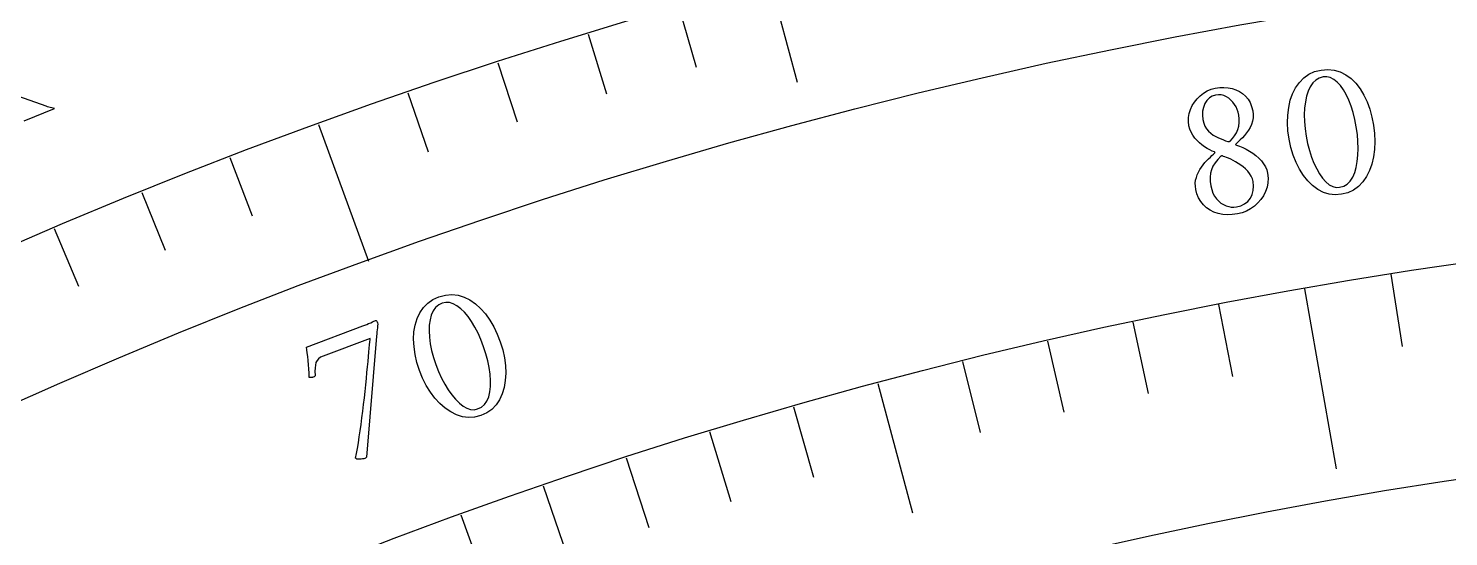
# Model space of a CAD drawing. Header units: millimetres. Extents: x -60 to 60, y -60 to 77.
# Drawn here: x -23.26 to -7.87, y 50.79 to 56.29 of the extents above; entities that cross this region are included whole.
import ezdxf

# ---------------------------------------------------------------- set-up
doc = ezdxf.new("R2010")
doc.units = ezdxf.units.MM
for name, color, linetype in [('CUT_OUTER', 1, 'Continuous'), ('ENGRAVE', 7, 'Continuous'), ('ENGRAVE_FINE', 8, 'Continuous'), ('TEXT', 5, 'Continuous')]:
    doc.layers.add(name, color=color, linetype=linetype)

msp = doc.modelspace()

# ---------------------------------------------------------------- linework, layer by layer
at = {"layer": 'CUT_OUTER'}
msp.add_lwpolyline([(-23.3007, 55.2908), (-22.9742, 55.4273), (-23.0482, 55.4458), (-23.0623, 55.4501), (-23.3589, 55.5562)], dxfattribs=at)
at = {"layer": 'ENGRAVE'}
for points in [[(-15.2186, 56.7964), (-14.9274, 55.7098)], [(-20.1108, 55.2539), (-19.5721, 53.7739)], [(-9.4291, 53.4751), (-9.0853, 51.5251)], [(-14.0539, 52.4498), (-13.6781, 51.0472)], [(-18.5717, 51.0253), (-17.8945, 49.1647)]]:
    msp.add_lwpolyline(points, dxfattribs=at)
for radius in [58.8, 58.8, 57.225, 54.3, 54.3, 51.99]:
    msp.add_circle((0, 0), radius, dxfattribs=at)
at = {"layer": 'ENGRAVE_FINE'}
for points in [[(-16.2075, 56.5222), (-16.0214, 55.8733)], [(-17.1915, 56.2307), (-16.9941, 55.5852)], [(-18.1702, 55.9221), (-17.9616, 55.2802)], [(-19.1434, 55.5965), (-18.9236, 54.9583)], [(-21.072, 54.8945), (-20.8301, 54.2644)], [(-22.0269, 54.5184), (-21.774, 53.8926)], [(-22.975, 54.1257), (-22.7112, 53.5043)], [(-8.4944, 53.6315), (-8.3705, 52.8492)], [(-10.3609, 53.3024), (-10.2098, 52.5249)], [(-11.2896, 53.1134), (-11.1249, 52.3387)], [(-12.2148, 52.9083), (-12.0367, 52.1366)], [(-13.1364, 52.6871), (-12.9448, 51.9186)], [(-14.9671, 52.1965), (-14.7488, 51.4352)], [(-15.8758, 51.9273), (-15.6442, 51.17)], [(-16.7796, 51.6424), (-16.5349, 50.8891)], [(-17.6784, 51.3417), (-17.4205, 50.5928)]]:
    msp.add_lwpolyline(points, dxfattribs=at)
at = {"layer": 'TEXT'}
for points in [[(-9.251, 55.8427), (-9.178, 55.8489), (-9.1089, 55.8425), (-9.0438, 55.8235), (-8.9827, 55.7921), (-8.9262, 55.7501), (-8.8749, 55.6993), (-8.8286, 55.6399), (-8.7874, 55.5719), (-8.7519, 55.4972), (-8.7224, 55.4178), (-8.699, 55.3338), (-8.6817, 55.2451), (-8.6711, 55.1554), (-8.6677, 55.0682), (-8.6715, 54.9836), (-8.6825, 54.9016), (-8.7007, 54.8241), (-8.726, 54.7531), (-8.7584, 54.6886), (-8.7979, 54.6307), (-8.8446, 54.5814), (-8.8985, 54.5428), (-8.9597, 54.5148), (-9.0282, 54.4975), (-9.0968, 54.4921), (-9.1626, 54.499), (-9.2257, 54.5183), (-9.2859, 54.5499), (-9.3425, 54.5919), (-9.3945, 54.6424), (-9.4419, 54.7013), (-9.4846, 54.7687), (-9.522, 54.8427), (-9.5532, 54.9215), (-9.5783, 55.0051), (-9.5972, 55.0935), (-9.6094, 55.183), (-9.6141, 55.2701), (-9.6115, 55.3548), (-9.6015, 55.4371), (-9.5839, 55.5148), (-9.5587, 55.5861), (-9.5259, 55.6507), (-9.4855, 55.7088), (-9.4376, 55.7583), (-9.3826, 55.7971), (-9.3204, 55.8253), (-9.251, 55.8427)], [(-9.2274, 55.7675), (-9.2696, 55.7554), (-9.3069, 55.7337), (-9.3394, 55.7025), (-9.367, 55.6618), (-9.3899, 55.6132), (-9.4078, 55.5585), (-9.4209, 55.4975), (-9.4292, 55.4304), (-9.4325, 55.3586), (-9.4308, 55.2838), (-9.4242, 55.2061), (-9.4126, 55.1253), (-9.3969, 55.0461), (-9.3775, 54.9711), (-9.3543, 54.9), (-9.3275, 54.833), (-9.298, 54.7718), (-9.2665, 54.7178), (-9.2333, 54.6711), (-9.1981, 54.6318), (-9.1617, 54.6014), (-9.1249, 54.5814), (-9.0874, 54.572), (-9.0495, 54.5731), (-9.0055, 54.5857), (-8.9673, 54.6081), (-8.9347, 54.6402), (-8.9078, 54.6821), (-8.8862, 54.732), (-8.8695, 54.7882), (-8.8578, 54.8508), (-8.851, 54.9197), (-8.8489, 54.9929), (-8.8511, 55.0684), (-8.8576, 55.1463), (-8.8685, 55.2264), (-8.8835, 55.3064), (-8.902, 55.3816), (-8.924, 55.452), (-8.9496, 55.5175), (-8.9781, 55.577), (-9.0087, 55.6292), (-9.0416, 55.6743), (-9.0767, 55.7121), (-9.1133, 55.7412), (-9.1506, 55.7601), (-9.1887, 55.7689), (-9.2274, 55.7675)], [(-10.3962, 55.6453), (-10.3491, 55.6518), (-10.3032, 55.6532), (-10.2585, 55.6498), (-10.215, 55.6414), (-10.1737, 55.6282), (-10.1356, 55.6102), (-10.1008, 55.5875), (-10.0692, 55.56), (-10.0419, 55.5278), (-10.0198, 55.4907), (-10.0031, 55.4489), (-9.9916, 55.4022), (-9.9869, 55.3626), (-9.9876, 55.3247), (-9.9936, 55.2887), (-10.0049, 55.2544), (-10.0201, 55.2219), (-10.0376, 55.1912), (-10.0575, 55.1622), (-10.0798, 55.135), (-10.1031, 55.1096), (-10.126, 55.0858), (-10.1485, 55.0638), (-10.1706, 55.0434), (-10.1758, 55.04), (-10.1771, 55.0367), (-10.1746, 55.0336), (-10.1682, 55.0306), (-10.1327, 55.0182), (-10.0969, 55.003), (-10.0608, 54.9851), (-10.0243, 54.9645), (-9.9889, 54.9415), (-9.9559, 54.9163), (-9.9253, 54.8891), (-9.8971, 54.8598), (-9.8726, 54.8285), (-9.8532, 54.7955), (-9.8389, 54.7608), (-9.8297, 54.7243), (-9.824, 54.6728), (-9.8257, 54.6226), (-9.8348, 54.5739), (-9.8512, 54.5266), (-9.8739, 54.4818), (-9.9017, 54.4406), (-9.9346, 54.403), (-9.9726, 54.369), (-10.0146, 54.3396), (-10.0594, 54.3158), (-10.107, 54.2977), (-10.1574, 54.2852), (-10.2124, 54.2776), (-10.2654, 54.2759), (-10.3163, 54.28), (-10.3653, 54.29), (-10.4112, 54.3055), (-10.4531, 54.3262), (-10.4909, 54.352), (-10.5247, 54.383), (-10.5537, 54.4186), (-10.5772, 54.4584), (-10.5953, 54.5022), (-10.6078, 54.5501), (-10.6124, 54.5838), (-10.6129, 54.6165), (-10.6095, 54.6484), (-10.6019, 54.6794), (-10.5913, 54.7093), (-10.5785, 54.738), (-10.5634, 54.7655), (-10.5462, 54.7917), (-10.5277, 54.8165), (-10.5087, 54.8397), (-10.4892, 54.8614), (-10.4693, 54.8815), (-10.45, 54.8999), (-10.4325, 54.9166), (-10.4167, 54.9316), (-10.4027, 54.9449), (-10.4001, 54.9485), (-10.3995, 54.9515), (-10.4011, 54.9539), (-10.4047, 54.9555), (-10.4293, 54.9655), (-10.4553, 54.9782), (-10.4828, 54.9934), (-10.5118, 55.0113), (-10.5409, 55.0316), (-10.5684, 55.0542), (-10.5945, 55.0792), (-10.6191, 55.1066), (-10.6409, 55.1363), (-10.6586, 55.1685), (-10.6722, 55.2031), (-10.6817, 55.2402), (-10.6871, 55.2847), (-10.6862, 55.3287), (-10.6789, 55.3724), (-10.6652, 55.4156), (-10.646, 55.4572), (-10.6221, 55.4959), (-10.5936, 55.5317), (-10.5604, 55.5647), (-10.5235, 55.5935), (-10.4838, 55.6165), (-10.4414, 55.6337), (-10.3962, 55.6453)], [(-10.3934, 55.5708), (-10.4291, 55.5598), (-10.4603, 55.5407), (-10.487, 55.5135), (-10.5093, 55.4785), (-10.5257, 55.4384), (-10.5348, 55.3964), (-10.5367, 55.3524), (-10.5314, 55.3066), (-10.5219, 55.2691), (-10.5082, 55.2357), (-10.4904, 55.2062), (-10.4685, 55.1806), (-10.4439, 55.1585), (-10.4181, 55.1391), (-10.391, 55.1227), (-10.3626, 55.1091), (-10.3346, 55.0974), (-10.3084, 55.0867), (-10.2842, 55.077), (-10.2617, 55.0684), (-10.2592, 55.0679), (-10.2561, 55.0678), (-10.2525, 55.068), (-10.2485, 55.0687), (-10.2475, 55.0688), (-10.2469, 55.069), (-10.2465, 55.069), (-10.2463, 55.0691), (-10.2433, 55.0698), (-10.2405, 55.0707), (-10.2381, 55.0718), (-10.236, 55.0732), (-10.2096, 55.1015), (-10.1869, 55.1319), (-10.1679, 55.1643), (-10.1526, 55.1988), (-10.1418, 55.2353), (-10.1363, 55.2735), (-10.1361, 55.3134), (-10.1413, 55.3552), (-10.1484, 55.3856), (-10.1586, 55.4148), (-10.1718, 55.443), (-10.188, 55.47), (-10.2068, 55.4951), (-10.2277, 55.5173), (-10.2507, 55.5366), (-10.2759, 55.553), (-10.303, 55.5654), (-10.3316, 55.5725), (-10.3617, 55.5743), (-10.3934, 55.5708)], [(-10.1671, 54.3606), (-10.1196, 54.3736), (-10.0787, 54.3935), (-10.0445, 54.4205), (-10.0168, 54.4546), (-9.9967, 54.4939), (-9.985, 54.537), (-9.9819, 54.5837), (-9.9872, 54.6341), (-9.9952, 54.6652), (-10.0076, 54.6946), (-10.0243, 54.7221), (-10.0454, 54.748), (-10.0694, 54.7719), (-10.0947, 54.794), (-10.1213, 54.8142), (-10.1493, 54.8324), (-10.1773, 54.8488), (-10.2042, 54.8633), (-10.2299, 54.8759), (-10.2544, 54.8867), (-10.2762, 54.8956), (-10.2934, 54.9026), (-10.3061, 54.9077), (-10.3143, 54.9108), (-10.3186, 54.9119), (-10.3224, 54.9126), (-10.3255, 54.9128), (-10.3279, 54.9127), (-10.3308, 54.912), (-10.3332, 54.9111), (-10.3349, 54.9101), (-10.3361, 54.9089), (-10.3708, 54.8738), (-10.3993, 54.838), (-10.4217, 54.8013), (-10.438, 54.7638), (-10.4484, 54.7245), (-10.4531, 54.6821), (-10.452, 54.6366), (-10.4453, 54.5881), (-10.4353, 54.5475), (-10.4217, 54.5107), (-10.4044, 54.4778), (-10.3835, 54.4487), (-10.3599, 54.4236), (-10.3349, 54.4026), (-10.3082, 54.3855), (-10.28, 54.3724), (-10.2513, 54.3634), (-10.2228, 54.3584), (-10.1948, 54.3574), (-10.1671, 54.3606)], [(-18.8075, 53.3879), (-18.7366, 53.4067), (-18.6674, 53.4124), (-18.6, 53.405), (-18.5344, 53.3847), (-18.4715, 53.3531), (-18.4121, 53.312), (-18.3562, 53.2616), (-18.3039, 53.2017), (-18.2559, 53.1343), (-18.2131, 53.0613), (-18.1755, 52.9826), (-18.143, 52.8983), (-18.117, 52.8118), (-18.0985, 52.7265), (-18.0876, 52.6425), (-18.0842, 52.5598), (-18.0886, 52.4803), (-18.1012, 52.406), (-18.1219, 52.3369), (-18.1508, 52.273), (-18.1882, 52.2163), (-18.2346, 52.1689), (-18.29, 52.1308), (-18.3544, 52.1019), (-18.4211, 52.0846), (-18.4871, 52.08), (-18.5525, 52.088), (-18.6173, 52.1087), (-18.6804, 52.1402), (-18.7403, 52.1809), (-18.7972, 52.2307), (-18.851, 52.2897), (-18.9007, 52.3561), (-18.9451, 52.4282), (-18.9843, 52.5062), (-19.0183, 52.5899), (-19.0458, 52.676), (-19.0656, 52.761), (-19.0778, 52.8448), (-19.0821, 52.9276), (-19.0783, 53.0072), (-19.0659, 53.0817), (-19.0448, 53.1511), (-19.0151, 53.2154), (-18.9765, 53.2724), (-18.9291, 53.3202), (-18.8727, 53.3587), (-18.8075, 53.3879)], [(-18.7712, 53.318), (-18.8106, 53.2987), (-18.8436, 53.2709), (-18.8701, 53.2345), (-18.8903, 53.1896), (-18.9043, 53.1378), (-18.9125, 53.0808), (-18.9148, 53.0185), (-18.9113, 52.9509), (-18.9021, 52.8796), (-18.8875, 52.8063), (-18.8675, 52.7309), (-18.842, 52.6533), (-18.8128, 52.5781), (-18.7806, 52.5075), (-18.7455, 52.4416), (-18.7075, 52.3803), (-18.6677, 52.3251), (-18.6274, 52.2774), (-18.5865, 52.2372), (-18.5451, 52.2046), (-18.504, 52.1809), (-18.4642, 52.1677), (-18.4257, 52.1649), (-18.3885, 52.1726), (-18.3474, 52.1927), (-18.3137, 52.2213), (-18.2872, 52.2586), (-18.2679, 52.3045), (-18.2553, 52.3574), (-18.2487, 52.4157), (-18.248, 52.4793), (-18.2533, 52.5483), (-18.2639, 52.6208), (-18.2791, 52.6948), (-18.2991, 52.7704), (-18.3237, 52.8474), (-18.3524, 52.9236), (-18.3836, 52.9944), (-18.4176, 53.0599), (-18.4541, 53.12), (-18.4925, 53.1736), (-18.5318, 53.2198), (-18.572, 53.2584), (-18.6131, 53.2895), (-18.6542, 53.3118), (-18.6943, 53.324), (-18.7332, 53.3261), (-18.7712, 53.318)], [(-19.631, 53.0721), (-19.611, 53.0797), (-19.5904, 53.088), (-19.5692, 53.0969), (-19.5473, 53.1065), (-19.5274, 53.1153), (-19.512, 53.1221), (-19.5011, 53.1267), (-19.4947, 53.1293), (-19.4888, 53.1301), (-19.4837, 53.1281), (-19.4792, 53.1233), (-19.4755, 53.1155), (-19.4726, 53.104), (-19.4713, 53.0897), (-19.4717, 53.0726), (-19.4736, 53.0527), (-19.4764, 53.0312), (-19.4792, 53.0088), (-19.482, 52.9858), (-19.4848, 52.962), (-19.5919, 51.6516), (-19.5945, 51.6476), (-19.5983, 51.644), (-19.6034, 51.6407), (-19.6098, 51.6379), (-19.6217, 51.6341), (-19.6355, 51.6313), (-19.651, 51.6294), (-19.6683, 51.6284), (-19.6846, 51.6287), (-19.697, 51.6311), (-19.7055, 51.6353), (-19.7101, 51.6414), (-19.6998, 51.6917), (-19.6897, 51.7466), (-19.6798, 51.806), (-19.6702, 51.87), (-19.6607, 51.937), (-19.6513, 52.0058), (-19.6421, 52.0762), (-19.6329, 52.1482), (-19.6241, 52.2207), (-19.6157, 52.2925), (-19.6079, 52.3634), (-19.6006, 52.4336), (-19.5937, 52.5017), (-19.5873, 52.5666), (-19.5814, 52.6283), (-19.576, 52.6868), (-19.5711, 52.7408), (-19.5666, 52.7891), (-19.5627, 52.8317), (-19.5593, 52.8687), (-19.5565, 52.8986), (-19.5545, 52.9199), (-19.5533, 52.9327), (-19.5529, 52.9369), (-20.0633, 52.7456), (-20.0905, 52.7326), (-20.1122, 52.7165), (-20.1287, 52.6972), (-20.1398, 52.6747), (-20.1467, 52.6481), (-20.1505, 52.6166), (-20.1512, 52.5802), (-20.1489, 52.5389), (-20.1491, 52.5327), (-20.1525, 52.527), (-20.1591, 52.5219), (-20.1688, 52.5173), (-20.1724, 52.5162), (-20.1771, 52.5153), (-20.1829, 52.5145), (-20.1897, 52.5139), (-20.1967, 52.5135), (-20.2028, 52.5135), (-20.208, 52.5138), (-20.2123, 52.5145), (-20.2148, 52.5602), (-20.2179, 52.6061), (-20.2214, 52.6523), (-20.2255, 52.6987), (-20.2297, 52.7426), (-20.2338, 52.7811), (-20.2378, 52.8144), (-20.2416, 52.8423)]]:
    msp.add_lwpolyline(points, close=True, dxfattribs=at)

doc.saveas('drawing.dxf')
